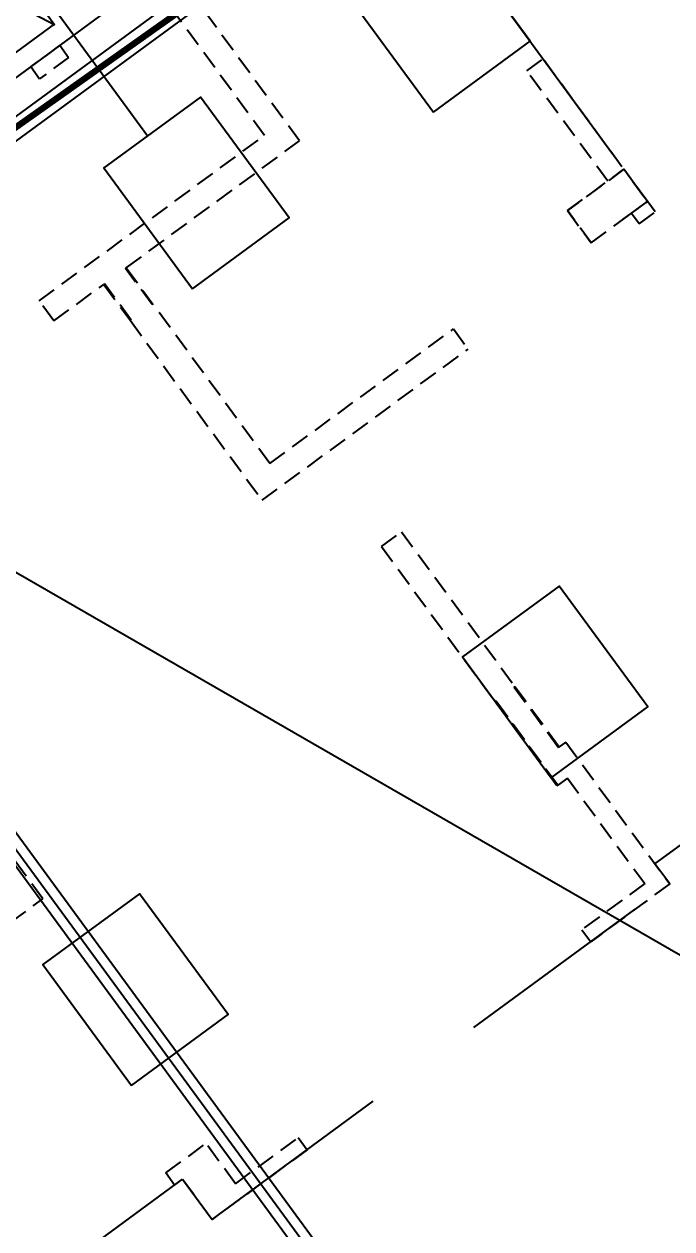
# Model space of a CAD drawing. Header units: millimetres. Extents: x 75184266 to 76346726, y -35077925 to -33679385.
# Drawn here: x 75517343 to 75523828, y -34610969 to -34598908 of the extents above; entities that cross this region are included whole.
import ezdxf

# ---------------------------------------------------------------- set-up
doc = ezdxf.new("R2010")
doc.units = ezdxf.units.MM
doc.header["$LTSCALE"] = 50
doc.header["$MEASUREMENT"] = 0
doc.header["$PDMODE"] = 1
doc.header["$PDSIZE"] = -3
doc.linetypes.add('HIDDEN2', pattern=[0.1875, 0.125, -0.0625])
doc.linetypes.add('XR-지하3층$0$H', pattern=[1.3, 0.8, -0.5])
doc.layers.get('0').update_dxf_attribs({"linetype": 'CONTINUOUS'})
doc.layers.get('Defpoints').update_dxf_attribs({"color": 51, "linetype": 'CONTINUOUS'})
doc.layers.add('XR-지하3층$0$CON', color=2, linetype='CONTINUOUS')
doc.layers.add('XR-지하3층$0$확장형주차', color=8, linetype='CONTINUOUS')
doc.layers.add('건축', color=8, linetype='CONTINUOUS', plot=False)
doc.layers.add('구역제어-S.C.M', color=2, linetype='CONTINUOUS', lineweight=100)
doc.styles.add('XR-지하3층$0$돋움', font='', dxfattribs={"width": 0.9})
doc.styles.get('XR-지하3층$0$돋움').set_extended_font_data('Dotum')
doc.dimstyles.new('XR-지하3층$0$20110829_평면도_면적조정$0$std_style', dxfattribs={"dimscale": 400, "dimtxt": 3, "dimasz": 1, "dimexe": 1.5, "dimexo": 2, "dimgap": 1, "dimtad": 1, "dimtoh": 1, "dimdec": 0, "dimzin": 0, "dimdsep": 46, "dimtxsty": 'XR-지하3층$0$돋움', "dimblk": 'XR-지하3층$0$20110829_평면도_면적조정$0$01420DDOT01', "dimblk1": 'XR-지하3층$0$20110829_평면도_면적조정$0$01420DDOT01', "dimblk2": 'XR-지하3층$0$20110829_평면도_면적조정$0$01420DDOT01', "dimcen": 2.5, "dimdle": 8, "dimclrd": 256, "dimclre": 256, "dimclrt": 256, "dimadec": 0, "dimazin": 0, "dimtfac": 1, "dimtdec": 0, "dimtix": 1, "dimtmove": 2, "dimatfit": 3, "dimldrblk": 'XR-지하3층$0$20110829_평면도_면적조정$0$_ClosedBlank', "dimfxl": 1, "dimtolj": 1, "dimtzin": 0, "dimlwd": -1, "dimlwe": -1, "dimarcsym": 0})

# ---------------------------------------------------------------- blocks, each defined once
blk = doc.blocks.new('XR-지하3층$0$확장형 주차')
at = {"layer": 'XR-지하3층$0$확장형주차', "color": 7}
for p, q in [((0.0026125609874725, 3964.999964468182), (800.0026358217001, 3965.000250250101)), ((800.0025492608546, 3835.00025024265), (800.0026358217001, 3965.000250250101)), ((0.0025260448455811, 3834.999964468181), (800.0025492608546, 3835.00025024265))]:
    blk.add_line(p, q, dxfattribs=at)
blk.add_lwpolyline([(2499.999999918044, 5099.999999972061), (0, -3.7252903e-08)], dxfattribs=at)
blk.add_lwpolyline([(2500.078474617488, 5090.950575601309), (0.0784746472900224, 5090.950575564056), (0.07847469199350599, -9.049424413591623), (2500.078474691994, -9.049424413591623)], close=True, dxfattribs=at)
for centre in [(237.5025781989098, 3900.000624813139), (612.5025877356528, 3900.000375129283)]:
    blk.add_circle(centre, 17.49999999999998, dxfattribs=at)
blk = doc.blocks.new('XR-지하3층$0$20110829_평면도_면적조정$0$01420DDOT01')
blk.add_line((-1.5, 0), (1.5, 0))
at = {"const_width": 0.5}
blk.add_lwpolyline([(-0.25, 0, 1), (0.25, 0, 1)], format="xyb", close=True, dxfattribs=at)
blk = doc.blocks.new('*D303')
at = {"layer": 'Defpoints', "color": 0, "transparency": 16777216}
for p in [(75609424.4905795, -34600115.10398042, -2.355740948e-07), (75615333.28485821, -34608174.58676864), (75504905.16998181, -34676743.24258089, -2.355740948e-07)]:
    blk.add_point(p, dxfattribs=at)
at = {"layer": '건축'}
for p, q in [((75609897.5037804, -34600760.28497191), (75615688.04475889, -34608658.47251226)), ((75511136.55472182, -34684566.21872169), (75615010.69436246, -34608411.09336908)), ((75505378.18318269, -34677388.42357238), (75511168.72412674, -34685286.61106576))]:
    blk.add_line(p, q, dxfattribs=at)
at = {"layer": '건축', "xscale": 400, "yscale": 400, "zscale": 400}
for p, rotation in [((75615333.28485821, -34608174.58676864), 36.24693456144445), ((75510813.96422607, -34684802.72532214), 216.2469345614445)]:
    blk.add_blockref('XR-지하3층$0$20110829_평면도_면적조정$0$01420DDOT01', p, dxfattribs=dict(at, rotation=rotation))
at = {"layer": '건축', "insert": (75562304.25605561, -34645439.25209215), "char_height": 1800, "attachment_point": 5, "rotation": 36.24693456144445, "style": 'XR-지하3층$0$돋움'}
blk.add_mtext('\\A1;129600', dxfattribs=at)
blk = doc.blocks.new('XR-지하3층$0$20110829_평면도_면적조정$0$_ClosedBlank')
at = {"color": 0, "linetype": 'ByBlock', "lineweight": -2}
for p, q in [((-1, 0.1666666666666666), (0, 0)), ((-1, 0.1666666666666666), (-1, -0.1666666666666666)), ((0, 0), (-1, -0.1666666666666666))]:
    blk.add_line(p, q, dxfattribs=at)
blk = doc.blocks.new('XR-지하3층$0$기둥 0620')
at = {"layer": 'XR-지하3층$0$CON', "ltscale": 0.5}
blk.add_lwpolyline([(-600.0000000149012, 0), (600.0000000149012, 0), (599.9999999701978, 1500.000000074506), (-600.0000000596046, 1500.000000059604)], close=True, dxfattribs=at)

msp = doc.modelspace()

# ---------------------------------------------------------------- linework, layer by layer
at = {"layer": '건축', "ltscale": 0.5}
for p, q in [((75524324.88952167, -34594650.88915088), (75511759.64183126, -34603862.91162936)), ((75524443.14282198, -34594812.18439871), (75511877.90568082, -34604024.19914315)), ((75513759.98476979, -34602396.39027073), (75533153.59142835, -34628848.90111995)), ((75542276.74846262, -34618807.74136823), (75513958.8861951, -34602498.55955792)), ((75513958.8861951, -34602498.55955792), (75531756.07283558, -34626773.58384714)), ((75513797.58993933, -34602616.81148341), (75531594.77758566, -34626891.83714458))]:
    msp.add_line(p, q, dxfattribs=at)
at = {"layer": '건축', "ltscale": 100}
msp.add_line((75524384.01548442, -34594731.53727876), (75511738.61954698, -34604002.31923985), dxfattribs=at)
at = {"layer": '건축', "linetype": 'HIDDEN2', "ltscale": 30}
for p, q in [((75517700.55642977, -34599120.93261211), (75517410.23887882, -34599333.80750383)), ((75517700.55642977, -34599120.93261214), (75517789.25430134, -34599241.89825836)), ((75522376.07855037, -34599375.47710709), (75522537.36607876, -34599257.21327828)), ((75517492.90033077, -34601678.83779888), (75519750.92572774, -34600023.14419595)), ((75518366.52399436, -34601348.2599798), (75520100.36492413, -34600076.92382041)), ((75522782.96695656, -34600775.95624837), (75523347.4733058, -34600362.03284761)), ((75523436.17117737, -34600482.99849391), (75523584.00096336, -34600684.60790434)), ((75523019.49461415, -34601098.5313051), (75523584.00096339, -34600684.60790433)), ((75523499.58492374, -34600907.70862655), (75523660.8724521, -34600789.44479777)), ((75517640.73011672, -34601880.44720934), (75518140.72145465, -34601513.82934011)), ((75519803.42951404, -34603307.9034493), (75518632.61760911, -34601711.15691862)), ((75518406.8150694, -34601876.72627892), (75519725.4567603, -34603675.08222002)), ((75519803.42951404, -34603307.9034493), (75521642.10733727, -34601959.69580118)), ((75519725.4567603, -34603675.08222002), (75521789.93712324, -34602161.30521163)), ((75521122.13281852, -34603990.19487724), (75522257.46557532, -34605538.55515008)), ((75520920.52340809, -34604138.02466323), (75522055.85616487, -34605686.38493606)), ((75522765.46994461, -34606096.07784988), (75523806.19163792, -34607515.40809944)), ((75522781.5781594, -34606456.2729712), (75523556.20623796, -34607512.7062819)), ((75523556.20623794, -34607512.70628191), (75522927.18487729, -34607973.93521419)), ((75523806.19163792, -34607515.40809944), (75523015.88274892, -34608094.90086052)), ((75519459.50301781, -34610516.60753302), (75520088.52437836, -34610055.37860079)), ((75520088.52437836, -34610055.37860079), (75520177.22224995, -34610176.34424706)), ((75518760.62462497, -34610409.04828408), (75519163.84344587, -34610113.38871214)), ((75518849.3224966, -34610530.01393038), (75518760.624625, -34610409.04828411))]:
    msp.add_line(p, q, dxfattribs=at)
at = {"layer": '건축'}
msp.add_line((75522927.18487734, -34607973.93521427), (75523015.8827489, -34608094.9008605), dxfattribs=at)
at = {"layer": '건축', "ltscale": 100, "elevation": -5.23830439047579e-06}
msp.add_lwpolyline([(75518582.92679065, -34600033.60844427), (75514890.52633712, -34594997.93397946)], dxfattribs=at)
at = {"layer": '건축', "linetype": 'XR-지하3층$0$H', "ltscale": 50}
for points in [[(75527081.65369964, -34605454.68655542), (75520781.14822146, -34596862.0934822), (75513103.86187182, -34602491.45173227), (75513902.1427161, -34603580.14254865), (75512373.94338495, -34604700.69232635), (75508202.18610074, -34599011.2752896), (75501541.01117957, -34603895.57141839), (75505771.8996418, -34609665.63272823), (75504203.3791649, -34610815.74795422)], [(75494180.66008258, -34628686.4733784), (75499333.79661341, -34624907.94404884), (75499656.06554686, -34625347.45256359), (75501051.20266713, -34624324.47044463), (75500143.52778123, -34623086.58866452), (75501393.50612573, -34622170.04399164), (75502271.61505431, -34623367.60388948), (75503836.10407932, -34622220.44475031), (75503614.35940032, -34621918.03063463), (75505243.3634371, -34620723.56596369), (75505473.17249207, -34621020.06688821), (75509811.80700481, -34617838.76989396), (75509486.58147562, -34617395.22919093), (75518929.96626073, -34610470.88201595), (75519225.62583269, -34610874.10083684), (75523806.19163792, -34607515.40809944), (75523658.3618519, -34607313.79868896), (75525448.6534166, -34606001.0701895)]]:
    msp.add_lwpolyline(points, dxfattribs=at)
at = {"layer": '건축', "linetype": 'HIDDEN2', "ltscale": 30}
for points in [[(75520100.36492413, -34600076.92382041), (75518894.0738706, -34598431.7910312)], [(75519750.92572774, -34600023.14419595), (75518692.46446013, -34598579.62081717)], [(75517410.23887882, -34599333.80750385), (75517498.93675041, -34599454.77315011)], [(75517789.25430135, -34599241.89825837), (75517498.93675041, -34599454.77315011)], [(75523660.8724521, -34600789.44479777), (75522537.3660787, -34599257.21327833)], [(75523186.18577746, -34600480.29667639), (75522376.07855034, -34599375.47710711)], [(75523019.49461415, -34601098.5313051), (75522782.96695656, -34600775.95624837)], [(75523342.06967084, -34600862.00364752), (75523584.00096337, -34600684.60790434)], [(75523499.58492374, -34600907.70862655), (75523422.71343504, -34600802.87173311)], [(75518632.61760911, -34601711.15691862), (75518624.5532327, -34601717.07011005), (75518358.45961794, -34601354.17317126), (75518366.52399436, -34601348.25997982)], [(75518406.81506942, -34601876.72627891), (75518414.87944585, -34601870.81308747), (75518148.7858311, -34601507.91614868), (75518140.72145467, -34601513.82934012)], [(75517640.73011672, -34601880.44720934), (75517492.90033077, -34601678.83779888)], [(75521642.10733727, -34601959.69580118), (75521789.93712324, -34602161.30521163)], [(75521642.10733727, -34601959.69580117), (75521789.93712324, -34602161.30521162)], [(75520920.52340809, -34604138.02466323), (75521122.13281852, -34603990.19487724)], [(75522257.46557534, -34605538.55515007), (75522249.40119892, -34605544.46834151), (75522692.89055686, -34606149.29657284), (75522700.95493327, -34606143.3833814)], [(75522684.8056424, -34606527.23126847), (75522063.9205413, -34605680.47174461), (75522055.85616487, -34605686.38493606)], [(75522765.46994461, -34606096.07784988), (75522700.95493327, -34606143.3833814)], [(75522781.5781594, -34606456.2729712), (75522684.8056424, -34606527.23126847)], [(75519459.50301781, -34610516.60753302), (75519163.84344587, -34610113.38871214)], [(75520177.22224994, -34610176.34424705), (75519225.62583269, -34610874.10083684)], [(75518849.32249655, -34610530.01393034), (75518929.96626073, -34610470.88201594)], [(75518929.96626073, -34610470.88201596), (75519225.62583269, -34610874.10083684)]]:
    msp.add_lwpolyline(points, dxfattribs=at)
for points in [[(75523347.47330579, -34600362.03284763), (75522782.96695656, -34600775.95624837), (75523019.49461412, -34601098.53130507), (75523584.00096336, -34600684.60790434)], [(75518632.61760911, -34601711.15691862), (75518624.5532327, -34601717.07011005), (75518358.45961794, -34601354.17317126), (75518366.52399436, -34601348.25997982)], [(75518406.8150694, -34601876.7262789), (75518414.87944582, -34601870.81308746), (75518148.78583106, -34601507.91614867), (75518140.72145465, -34601513.82934011)], [(75522700.95493327, -34606143.3833814), (75522692.89055686, -34606149.29657284), (75522249.40119892, -34605544.46834151), (75522257.46557534, -34605538.55515007)], [(75522684.8056424, -34606527.23126847), (75522676.74126598, -34606533.1444599), (75522055.85616487, -34605686.38493606), (75522063.9205413, -34605680.47174461)], [(75516793.70359868, -34607337.61186486), (75517207.62699942, -34607902.1182141), (75517530.20205612, -34607665.59055654), (75517116.2786554, -34607101.0842073)]]:
    msp.add_lwpolyline(points, close=True, dxfattribs=at)
at = {"layer": '구역제어-S.C.M', "ltscale": 0.5}
msp.add_line((75512867.12906797, -34603050.9740082), (75557719.19371384, -34571283.88617067), dxfattribs=at)

# ---------------------------------------------------------------- block references
at = {"layer": '건축', "xscale": -1, "rotation": 216.2469349003094}
msp.add_blockref('XR-지하3층$0$확장형 주차', (75512618.98845905, -34596282.70118656), dxfattribs=at)
at = {"layer": '건축', "rotation": 36.25147569804023}
for p in [(75521924.23376295, -34599434.81825729), (75519513.00992107, -34601202.89619227), (75523102.38552833, -34606097.92252006), (75518900.90859187, -34609178.78142055)]:
    msp.add_blockref('XR-지하3층$0$기둥 0620', p, dxfattribs=at)

# ---------------------------------------------------------------- dimensions: what is measured, and where the dimension line sits
at = {"layer": '건축'}
dim = msp.add_linear_dim(base=(75615333.28485821, -34608174.58676864), p1=(75504905.16998181, -34676743.24258089, -2.355740948e-07), p2=(75609424.49057952, -34600115.10398043, -2.355740948e-07), angle=36.24693456144445, dimstyle='XR-지하3층$0$20110829_평면도_면적조정$0$std_style', override={"dimtxt": 4.5}, dxfattribs=at)
dim.commit()
dim.dimension.update_dxf_attribs({"geometry": '*D303', "text_midpoint": (75562304.25605561, -34645439.25209215)})

doc.saveas('drawing.dxf')
